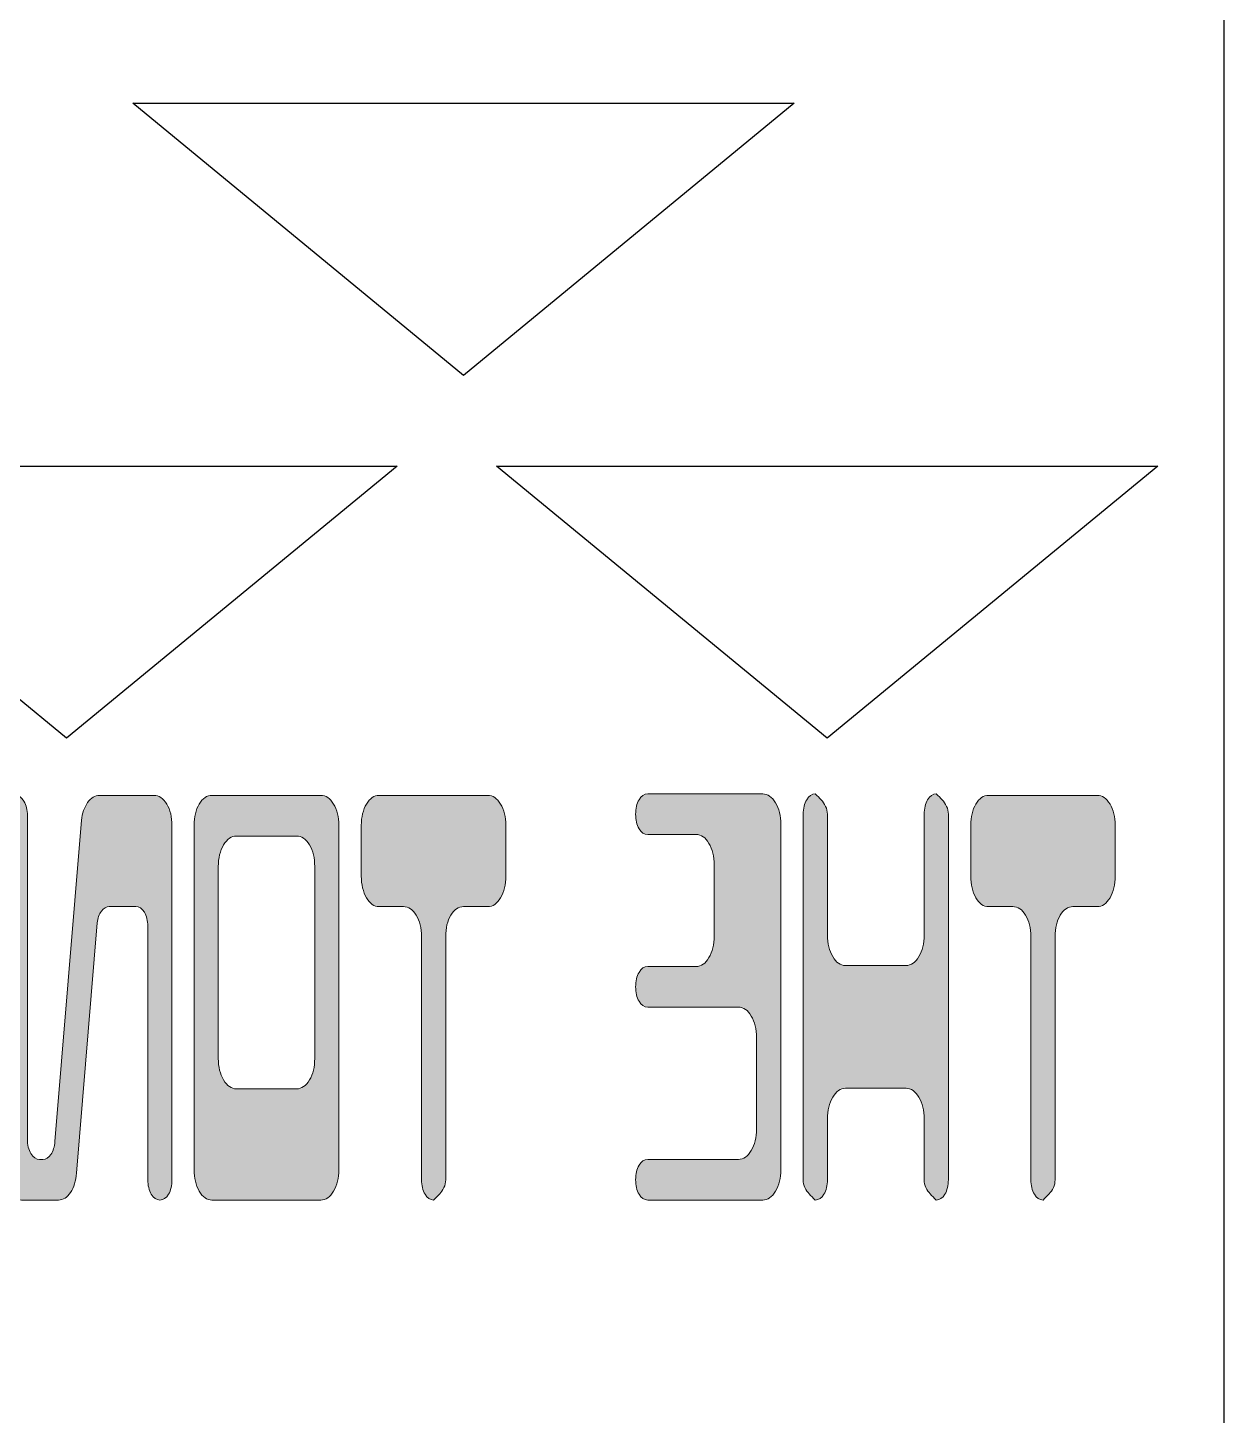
# Model space of a CAD drawing. Header units: millimetres. Extents: x 0 to 62, y -117 to 0.
# Drawn here: x 22.37 to 40.1, y -96.54 to -76.09 of the extents above; entities that cross this region are included whole.
import ezdxf

# ---------------------------------------------------------------- set-up
doc = ezdxf.new("R2010")
doc.units = ezdxf.units.MM
doc.header["$MEASUREMENT"] = 0
doc.layers.add('GLOSS-V', color=7, linetype='Continuous')

# ---------------------------------------------------------------- blocks, each defined once
blk = doc.blocks.new('block 3')
at = {"layer": 'GLOSS-V', "true_color": 0x010101}
h = blk.add_hatch(color=178, dxfattribs=at)
h.dxf.hatch_style = 2
edge = h.paths.add_edge_path()
edge.add_spline(control_points=[(22.013, -92.922), (22.013, -92.922), (22.013, -87.705), (22.013, -87.705), (22.013, -87.62), (22.031, -87.549), (22.065, -87.492), (22.099, -87.434), (22.142, -87.406), (22.192, -87.406), (22.243, -87.406), (22.285, -87.434), (22.319, -87.492), (22.354, -87.549), (22.37, -87.62), (22.37, -87.705), (22.37, -87.705), (22.37, -92.473), (22.37, -92.473), (22.37, -92.558), (22.388, -92.629), (22.422, -92.686), (22.456, -92.744), (22.499, -92.772), (22.549, -92.772), (22.549, -92.772), (22.598, -92.772), (22.598, -92.772), (22.643, -92.772), (22.682, -92.747), (22.716, -92.698), (22.75, -92.648), (22.771, -92.585), (22.777, -92.51), (22.777, -92.51), (23.169, -87.772), (23.169, -87.772), (23.178, -87.668), (23.208, -87.581), (23.259, -87.511), (23.309, -87.441), (23.367, -87.406), (23.433, -87.406), (23.433, -87.406), (24.236, -87.406), (24.236, -87.406), (24.31, -87.406), (24.373, -87.448), (24.425, -87.533), (24.477, -87.618), (24.503, -87.725), (24.503, -87.855), (24.503, -87.855), (24.503, -93.072), (24.503, -93.072), (24.503, -93.156), (24.486, -93.228), (24.452, -93.285), (24.418, -93.342), (24.375, -93.371), (24.325, -93.371), (24.274, -93.371), (24.232, -93.342), (24.198, -93.285), (24.164, -93.227), (24.146, -93.156), (24.146, -93.071), (24.146, -93.071), (24.146, -89.337), (24.146, -89.337), (24.146, -89.252), (24.129, -89.182), (24.095, -89.127), (24.061, -89.072), (24.019, -89.045), (23.968, -89.045), (23.968, -89.045), (23.575, -89.045), (23.575, -89.045), (23.533, -89.045), (23.496, -89.067), (23.461, -89.113), (23.427, -89.157), (23.407, -89.215), (23.401, -89.285), (23.401, -89.285), (23.093, -92.974), (23.093, -92.974), (23.085, -93.089), (23.055, -93.184), (23.006, -93.259), (22.957, -93.333), (22.899, -93.371), (22.83, -93.371), (22.83, -93.371), (22.281, -93.371), (22.281, -93.371), (22.207, -93.371), (22.144, -93.327), (22.092, -93.24), (22.04, -93.153), (22.013, -93.047), (22.013, -92.922)], knot_values=[0, 0, 0, 0, 1, 1, 1, 2, 2, 2, 3, 3, 3, 4, 4, 4, 5, 5, 5, 6, 6, 6, 7, 7, 7, 8, 8, 8, 9, 9, 9, 10, 10, 10, 11, 11, 11, 12, 12, 12, 13, 13, 13, 14, 14, 14, 15, 15, 15, 16, 16, 16, 17, 17, 17, 18, 18, 18, 19, 19, 19, 20, 20, 20, 21, 21, 21, 22, 22, 22, 23, 23, 23, 24, 24, 24, 25, 25, 25, 26, 26, 26, 27, 27, 27, 28, 28, 28, 29, 29, 29, 30, 30, 30, 31, 31, 31, 32, 32, 32, 33, 33, 33, 34, 34, 34, 34], degree=3, periodic=1)
h = blk.add_hatch(color=178, dxfattribs=at)
h.dxf.hatch_style = 2
edge = h.paths.add_edge_path()
edge.add_spline(control_points=[(24.829, -87.848), (24.829, -87.723), (24.854, -87.618), (24.905, -87.533), (24.956, -87.448), (25.018, -87.406), (25.093, -87.406), (25.093, -87.406), (26.698, -87.406), (26.698, -87.406), (26.773, -87.406), (26.836, -87.448), (26.888, -87.533), (26.94, -87.618), (26.966, -87.723), (26.966, -87.848), (26.966, -87.848), (26.966, -92.922), (26.966, -92.922), (26.966, -93.047), (26.94, -93.153), (26.888, -93.24), (26.836, -93.327), (26.773, -93.371), (26.698, -93.371), (26.698, -93.371), (25.093, -93.371), (25.093, -93.371), (25.018, -93.371), (24.956, -93.327), (24.905, -93.24), (24.854, -93.153), (24.829, -93.047), (24.829, -92.922), (24.829, -92.922), (24.829, -87.848), (24.829, -87.848)], knot_values=[0, 0, 0, 0, 1, 1, 1, 2, 2, 2, 3, 3, 3, 4, 4, 4, 5, 5, 5, 6, 6, 6, 7, 7, 7, 8, 8, 8, 9, 9, 9, 10, 10, 10, 11, 11, 11, 12, 12, 12, 12], degree=3, periodic=1)
edge = h.paths.add_edge_path()
edge.add_spline(control_points=[(25.186, -91.284), (25.186, -91.408), (25.212, -91.514), (25.264, -91.601), (25.316, -91.688), (25.379, -91.732), (25.454, -91.732), (25.454, -91.732), (26.342, -91.732), (26.342, -91.732), (26.416, -91.732), (26.479, -91.688), (26.531, -91.601), (26.583, -91.514), (26.609, -91.408), (26.609, -91.284), (26.609, -91.284), (26.609, -88.453), (26.609, -88.453), (26.609, -88.328), (26.583, -88.223), (26.531, -88.135), (26.479, -88.048), (26.416, -88.005), (26.342, -88.005), (26.342, -88.005), (25.454, -88.005), (25.454, -88.005), (25.379, -88.005), (25.316, -88.048), (25.264, -88.135), (25.212, -88.223), (25.186, -88.328), (25.186, -88.453), (25.186, -88.453), (25.186, -91.284), (25.186, -91.284)], knot_values=[0, 0, 0, 0, 1, 1, 1, 2, 2, 2, 3, 3, 3, 4, 4, 4, 5, 5, 5, 6, 6, 6, 7, 7, 7, 8, 8, 8, 9, 9, 9, 10, 10, 10, 11, 11, 11, 12, 12, 12, 12], degree=3, periodic=1)
h = blk.add_hatch(color=178, dxfattribs=at)
h.dxf.hatch_style = 2
edge = h.paths.add_edge_path()
edge.add_spline(control_points=[(27.296, -88.596), (27.296, -88.596), (27.296, -87.848), (27.296, -87.848), (27.296, -87.723), (27.322, -87.618), (27.372, -87.533), (27.423, -87.448), (27.485, -87.406), (27.559, -87.406), (27.559, -87.406), (29.161, -87.406), (29.161, -87.406), (29.236, -87.406), (29.299, -87.448), (29.351, -87.533), (29.403, -87.618), (29.429, -87.723), (29.429, -87.848), (29.429, -87.848), (29.429, -88.596), (29.429, -88.596), (29.429, -88.721), (29.403, -88.827), (29.351, -88.914), (29.299, -89.001), (29.236, -89.045), (29.161, -89.045), (29.161, -89.045), (28.804, -89.045), (28.804, -89.045), (28.73, -89.045), (28.668, -89.087), (28.617, -89.172), (28.566, -89.257), (28.541, -89.362), (28.541, -89.487), (28.541, -89.487), (28.541, -93.072), (28.541, -93.072), (28.541, -93.112), (28.532, -93.15), (28.514, -93.188), (28.496, -93.225), (28.476, -93.256), (28.452, -93.281), (28.425, -93.311), (28.396, -93.341), (28.363, -93.371), (28.312, -93.371), (28.27, -93.342), (28.236, -93.285), (28.201, -93.228), (28.184, -93.156), (28.184, -93.072), (28.184, -93.072), (28.184, -89.487), (28.184, -89.487), (28.184, -89.362), (28.158, -89.257), (28.106, -89.172), (28.054, -89.087), (27.991, -89.045), (27.917, -89.045), (27.917, -89.045), (27.559, -89.045), (27.559, -89.045), (27.485, -89.045), (27.423, -89.001), (27.372, -88.914), (27.322, -88.827), (27.296, -88.721), (27.296, -88.596)], knot_values=[0, 0, 0, 0, 1, 1, 1, 2, 2, 2, 3, 3, 3, 4, 4, 4, 5, 5, 5, 6, 6, 6, 7, 7, 7, 8, 8, 8, 9, 9, 9, 10, 10, 10, 11, 11, 11, 12, 12, 12, 13, 13, 13, 14, 14, 14, 15, 15, 15, 16, 16, 16, 17, 17, 17, 18, 18, 18, 19, 19, 19, 20, 20, 20, 21, 21, 21, 22, 22, 22, 23, 23, 23, 24, 24, 24, 24], degree=3, periodic=1)
h = blk.add_hatch(color=178, dxfattribs=at)
h.dxf.hatch_style = 2
edge = h.paths.add_edge_path()
edge.add_spline(control_points=[(31.394, -92.858), (31.428, -92.801), (31.471, -92.772), (31.521, -92.772), (31.521, -92.772), (32.86, -92.772), (32.86, -92.772), (32.934, -92.772), (32.998, -92.729), (33.049, -92.641), (33.102, -92.554), (33.128, -92.448), (33.128, -92.323), (33.128, -92.323), (33.128, -90.976), (33.128, -90.976), (33.128, -90.851), (33.102, -90.745), (33.049, -90.658), (32.998, -90.571), (32.934, -90.527), (32.86, -90.527), (32.86, -90.527), (31.521, -90.527), (31.521, -90.527), (31.471, -90.527), (31.428, -90.498), (31.394, -90.441), (31.36, -90.383), (31.343, -90.312), (31.343, -90.227), (31.343, -90.143), (31.36, -90.072), (31.394, -90.014), (31.428, -89.957), (31.471, -89.928), (31.521, -89.928), (31.521, -89.928), (32.235, -89.928), (32.235, -89.928), (32.309, -89.928), (32.373, -89.885), (32.425, -89.797), (32.477, -89.71), (32.503, -89.604), (32.503, -89.479), (32.503, -89.479), (32.503, -88.431), (32.503, -88.431), (32.503, -88.306), (32.477, -88.2), (32.425, -88.113), (32.373, -88.026), (32.309, -87.982), (32.235, -87.982), (32.235, -87.982), (31.521, -87.982), (31.521, -87.982), (31.471, -87.982), (31.428, -87.954), (31.394, -87.896), (31.36, -87.839), (31.343, -87.768), (31.343, -87.683), (31.343, -87.598), (31.36, -87.527), (31.394, -87.47), (31.428, -87.412), (31.471, -87.383), (31.521, -87.383), (31.521, -87.383), (33.217, -87.383), (33.217, -87.383), (33.291, -87.383), (33.355, -87.427), (33.406, -87.514), (33.459, -87.602), (33.485, -87.708), (33.485, -87.832), (33.485, -87.832), (33.485, -92.922), (33.485, -92.922), (33.485, -93.047), (33.459, -93.153), (33.406, -93.24), (33.355, -93.327), (33.291, -93.371), (33.217, -93.371), (33.217, -93.371), (31.521, -93.371), (31.521, -93.371), (31.471, -93.371), (31.428, -93.342), (31.394, -93.285), (31.36, -93.228), (31.343, -93.156), (31.343, -93.072), (31.343, -92.987), (31.36, -92.916), (31.394, -92.858)], knot_values=[0, 0, 0, 0, 1, 1, 1, 2, 2, 2, 3, 3, 3, 4, 4, 4, 5, 5, 5, 6, 6, 6, 7, 7, 7, 8, 8, 8, 9, 9, 9, 10, 10, 10, 11, 11, 11, 12, 12, 12, 13, 13, 13, 14, 14, 14, 15, 15, 15, 16, 16, 16, 17, 17, 17, 18, 18, 18, 19, 19, 19, 20, 20, 20, 21, 21, 21, 22, 22, 22, 23, 23, 23, 24, 24, 24, 25, 25, 25, 26, 26, 26, 27, 27, 27, 28, 28, 28, 29, 29, 29, 30, 30, 30, 31, 31, 31, 32, 32, 32, 33, 33, 33, 33], degree=3, periodic=1)
h = blk.add_hatch(color=178, dxfattribs=at)
h.dxf.hatch_style = 2
edge = h.paths.add_edge_path()
edge.add_spline(control_points=[(33.815, -93.072), (33.815, -93.072), (33.815, -87.683), (33.815, -87.683), (33.815, -87.598), (33.832, -87.527), (33.866, -87.47), (33.9, -87.412), (33.942, -87.383), (33.993, -87.383), (34.026, -87.413), (34.055, -87.443), (34.082, -87.473), (34.106, -87.498), (34.127, -87.529), (34.145, -87.567), (34.163, -87.604), (34.172, -87.643), (34.172, -87.683), (34.172, -87.683), (34.172, -89.464), (34.172, -89.464), (34.172, -89.589), (34.197, -89.695), (34.25, -89.782), (34.302, -89.869), (34.365, -89.913), (34.439, -89.913), (34.439, -89.913), (35.332, -89.913), (35.332, -89.913), (35.406, -89.913), (35.469, -89.869), (35.521, -89.782), (35.573, -89.695), (35.6, -89.589), (35.6, -89.464), (35.6, -89.464), (35.6, -87.683), (35.6, -87.683), (35.6, -87.598), (35.616, -87.527), (35.651, -87.47), (35.685, -87.412), (35.727, -87.383), (35.778, -87.383), (35.81, -87.413), (35.84, -87.443), (35.867, -87.473), (35.891, -87.498), (35.912, -87.529), (35.93, -87.567), (35.948, -87.604), (35.956, -87.643), (35.956, -87.683), (35.956, -87.683), (35.956, -93.072), (35.956, -93.072), (35.956, -93.156), (35.939, -93.228), (35.905, -93.285), (35.871, -93.342), (35.828, -93.371), (35.778, -93.371), (35.745, -93.341), (35.715, -93.311), (35.688, -93.281), (35.665, -93.256), (35.644, -93.225), (35.626, -93.188), (35.609, -93.15), (35.6, -93.112), (35.6, -93.072), (35.6, -93.072), (35.6, -92.174), (35.6, -92.174), (35.6, -92.049), (35.573, -91.943), (35.521, -91.856), (35.469, -91.768), (35.406, -91.724), (35.332, -91.724), (35.332, -91.724), (34.439, -91.724), (34.439, -91.724), (34.365, -91.724), (34.302, -91.768), (34.25, -91.856), (34.197, -91.943), (34.172, -92.049), (34.172, -92.174), (34.172, -92.174), (34.172, -93.072), (34.172, -93.072), (34.172, -93.156), (34.155, -93.228), (34.12, -93.285), (34.086, -93.342), (34.044, -93.371), (33.993, -93.371), (33.96, -93.341), (33.931, -93.311), (33.904, -93.281), (33.88, -93.256), (33.859, -93.225), (33.841, -93.188), (33.824, -93.15), (33.815, -93.112), (33.815, -93.072)], knot_values=[0, 0, 0, 0, 1, 1, 1, 2, 2, 2, 3, 3, 3, 4, 4, 4, 5, 5, 5, 6, 6, 6, 7, 7, 7, 8, 8, 8, 9, 9, 9, 10, 10, 10, 11, 11, 11, 12, 12, 12, 13, 13, 13, 14, 14, 14, 15, 15, 15, 16, 16, 16, 17, 17, 17, 18, 18, 18, 19, 19, 19, 20, 20, 20, 21, 21, 21, 22, 22, 22, 23, 23, 23, 24, 24, 24, 25, 25, 25, 26, 26, 26, 27, 27, 27, 28, 28, 28, 29, 29, 29, 30, 30, 30, 31, 31, 31, 32, 32, 32, 33, 33, 33, 34, 34, 34, 35, 35, 35, 36, 36, 36, 36], degree=3, periodic=1)
h = blk.add_hatch(color=178, dxfattribs=at)
h.dxf.hatch_style = 2
edge = h.paths.add_edge_path()
edge.add_spline(control_points=[(36.287, -88.596), (36.287, -88.596), (36.287, -87.848), (36.287, -87.848), (36.287, -87.723), (36.312, -87.618), (36.362, -87.533), (36.413, -87.448), (36.475, -87.406), (36.55, -87.406), (36.55, -87.406), (38.152, -87.406), (38.152, -87.406), (38.226, -87.406), (38.289, -87.448), (38.341, -87.533), (38.393, -87.618), (38.419, -87.723), (38.419, -87.848), (38.419, -87.848), (38.419, -88.596), (38.419, -88.596), (38.419, -88.721), (38.393, -88.827), (38.341, -88.914), (38.289, -89.001), (38.226, -89.045), (38.152, -89.045), (38.152, -89.045), (37.795, -89.045), (37.795, -89.045), (37.72, -89.045), (37.658, -89.087), (37.607, -89.172), (37.556, -89.257), (37.531, -89.362), (37.531, -89.487), (37.531, -89.487), (37.531, -93.072), (37.531, -93.072), (37.531, -93.112), (37.523, -93.15), (37.505, -93.188), (37.487, -93.225), (37.466, -93.256), (37.442, -93.281), (37.415, -93.311), (37.385, -93.341), (37.353, -93.371), (37.302, -93.371), (37.26, -93.342), (37.226, -93.285), (37.192, -93.228), (37.174, -93.156), (37.174, -93.072), (37.174, -93.072), (37.174, -89.487), (37.174, -89.487), (37.174, -89.362), (37.148, -89.257), (37.096, -89.172), (37.044, -89.087), (36.981, -89.045), (36.907, -89.045), (36.907, -89.045), (36.55, -89.045), (36.55, -89.045), (36.475, -89.045), (36.413, -89.001), (36.362, -88.914), (36.312, -88.827), (36.287, -88.721), (36.287, -88.596)], knot_values=[0, 0, 0, 0, 1, 1, 1, 2, 2, 2, 3, 3, 3, 4, 4, 4, 5, 5, 5, 6, 6, 6, 7, 7, 7, 8, 8, 8, 9, 9, 9, 10, 10, 10, 11, 11, 11, 12, 12, 12, 13, 13, 13, 14, 14, 14, 15, 15, 15, 16, 16, 16, 17, 17, 17, 18, 18, 18, 19, 19, 19, 20, 20, 20, 21, 21, 21, 22, 22, 22, 23, 23, 23, 24, 24, 24, 24], degree=3, periodic=1)
at = {"layer": 'GLOSS-V', "lineweight": 0}
for points, knots in [([(22.013, -92.922), (22.013, -92.922), (22.013, -87.705), (22.013, -87.705), (22.013, -87.62), (22.031, -87.549), (22.065, -87.492), (22.099, -87.434), (22.142, -87.406), (22.192, -87.406), (22.243, -87.406), (22.285, -87.434), (22.319, -87.492), (22.354, -87.549), (22.37, -87.62), (22.37, -87.705), (22.37, -87.705), (22.37, -92.473), (22.37, -92.473), (22.37, -92.558), (22.388, -92.629), (22.422, -92.686), (22.456, -92.744), (22.499, -92.772), (22.549, -92.772), (22.549, -92.772), (22.598, -92.772), (22.598, -92.772), (22.643, -92.772), (22.682, -92.747), (22.716, -92.698), (22.75, -92.648), (22.771, -92.585), (22.777, -92.51), (22.777, -92.51), (23.169, -87.772), (23.169, -87.772), (23.178, -87.668), (23.208, -87.581), (23.259, -87.511), (23.309, -87.441), (23.367, -87.406), (23.433, -87.406), (23.433, -87.406), (24.236, -87.406), (24.236, -87.406), (24.31, -87.406), (24.373, -87.448), (24.425, -87.533), (24.477, -87.618), (24.503, -87.725), (24.503, -87.855), (24.503, -87.855), (24.503, -93.072), (24.503, -93.072), (24.503, -93.156), (24.486, -93.228), (24.452, -93.285), (24.418, -93.342), (24.375, -93.371), (24.325, -93.371), (24.274, -93.371), (24.232, -93.342), (24.198, -93.285), (24.164, -93.227), (24.146, -93.156), (24.146, -93.071), (24.146, -93.071), (24.146, -89.337), (24.146, -89.337), (24.146, -89.252), (24.129, -89.182), (24.095, -89.127), (24.061, -89.072), (24.019, -89.045), (23.968, -89.045), (23.968, -89.045), (23.575, -89.045), (23.575, -89.045), (23.533, -89.045), (23.496, -89.067), (23.461, -89.113), (23.427, -89.157), (23.407, -89.215), (23.401, -89.285), (23.401, -89.285), (23.093, -92.974), (23.093, -92.974), (23.085, -93.089), (23.055, -93.184), (23.006, -93.259), (22.957, -93.333), (22.899, -93.371), (22.83, -93.371), (22.83, -93.371), (22.281, -93.371), (22.281, -93.371), (22.207, -93.371), (22.144, -93.327), (22.092, -93.24), (22.04, -93.153), (22.013, -93.047), (22.013, -92.922)], [0, 0, 0, 0, 1, 1, 1, 2, 2, 2, 3, 3, 3, 4, 4, 4, 5, 5, 5, 6, 6, 6, 7, 7, 7, 8, 8, 8, 9, 9, 9, 10, 10, 10, 11, 11, 11, 12, 12, 12, 13, 13, 13, 14, 14, 14, 15, 15, 15, 16, 16, 16, 17, 17, 17, 18, 18, 18, 19, 19, 19, 20, 20, 20, 21, 21, 21, 22, 22, 22, 23, 23, 23, 24, 24, 24, 25, 25, 25, 26, 26, 26, 27, 27, 27, 28, 28, 28, 29, 29, 29, 30, 30, 30, 31, 31, 31, 32, 32, 32, 33, 33, 33, 34, 34, 34, 34]), ([(24.829, -87.848), (24.829, -87.723), (24.854, -87.618), (24.905, -87.533), (24.956, -87.448), (25.018, -87.406), (25.093, -87.406), (25.093, -87.406), (26.698, -87.406), (26.698, -87.406), (26.773, -87.406), (26.836, -87.448), (26.888, -87.533), (26.94, -87.618), (26.966, -87.723), (26.966, -87.848), (26.966, -87.848), (26.966, -92.922), (26.966, -92.922), (26.966, -93.047), (26.94, -93.153), (26.888, -93.24), (26.836, -93.327), (26.773, -93.371), (26.698, -93.371), (26.698, -93.371), (25.093, -93.371), (25.093, -93.371), (25.018, -93.371), (24.956, -93.327), (24.905, -93.24), (24.854, -93.153), (24.829, -93.047), (24.829, -92.922), (24.829, -92.922), (24.829, -87.848), (24.829, -87.848)], [0, 0, 0, 0, 1, 1, 1, 2, 2, 2, 3, 3, 3, 4, 4, 4, 5, 5, 5, 6, 6, 6, 7, 7, 7, 8, 8, 8, 9, 9, 9, 10, 10, 10, 11, 11, 11, 12, 12, 12, 12]), ([(27.296, -88.596), (27.296, -88.596), (27.296, -87.848), (27.296, -87.848), (27.296, -87.723), (27.322, -87.618), (27.372, -87.533), (27.423, -87.448), (27.485, -87.406), (27.559, -87.406), (27.559, -87.406), (29.161, -87.406), (29.161, -87.406), (29.236, -87.406), (29.299, -87.448), (29.351, -87.533), (29.403, -87.618), (29.429, -87.723), (29.429, -87.848), (29.429, -87.848), (29.429, -88.596), (29.429, -88.596), (29.429, -88.721), (29.403, -88.827), (29.351, -88.914), (29.299, -89.001), (29.236, -89.045), (29.161, -89.045), (29.161, -89.045), (28.804, -89.045), (28.804, -89.045), (28.73, -89.045), (28.668, -89.087), (28.617, -89.172), (28.566, -89.257), (28.541, -89.362), (28.541, -89.487), (28.541, -89.487), (28.541, -93.072), (28.541, -93.072), (28.541, -93.112), (28.532, -93.15), (28.514, -93.188), (28.496, -93.225), (28.476, -93.256), (28.452, -93.281), (28.425, -93.311), (28.396, -93.341), (28.363, -93.371), (28.312, -93.371), (28.27, -93.342), (28.236, -93.285), (28.201, -93.228), (28.184, -93.156), (28.184, -93.072), (28.184, -93.072), (28.184, -89.487), (28.184, -89.487), (28.184, -89.362), (28.158, -89.257), (28.106, -89.172), (28.054, -89.087), (27.991, -89.045), (27.917, -89.045), (27.917, -89.045), (27.559, -89.045), (27.559, -89.045), (27.485, -89.045), (27.423, -89.001), (27.372, -88.914), (27.322, -88.827), (27.296, -88.721), (27.296, -88.596)], [0, 0, 0, 0, 1, 1, 1, 2, 2, 2, 3, 3, 3, 4, 4, 4, 5, 5, 5, 6, 6, 6, 7, 7, 7, 8, 8, 8, 9, 9, 9, 10, 10, 10, 11, 11, 11, 12, 12, 12, 13, 13, 13, 14, 14, 14, 15, 15, 15, 16, 16, 16, 17, 17, 17, 18, 18, 18, 19, 19, 19, 20, 20, 20, 21, 21, 21, 22, 22, 22, 23, 23, 23, 24, 24, 24, 24]), ([(31.394, -92.858), (31.428, -92.801), (31.471, -92.772), (31.521, -92.772), (31.521, -92.772), (32.86, -92.772), (32.86, -92.772), (32.934, -92.772), (32.998, -92.729), (33.049, -92.641), (33.102, -92.554), (33.128, -92.448), (33.128, -92.323), (33.128, -92.323), (33.128, -90.976), (33.128, -90.976), (33.128, -90.851), (33.102, -90.745), (33.049, -90.658), (32.998, -90.571), (32.934, -90.527), (32.86, -90.527), (32.86, -90.527), (31.521, -90.527), (31.521, -90.527), (31.471, -90.527), (31.428, -90.498), (31.394, -90.441), (31.36, -90.383), (31.343, -90.312), (31.343, -90.227), (31.343, -90.143), (31.36, -90.072), (31.394, -90.014), (31.428, -89.957), (31.471, -89.928), (31.521, -89.928), (31.521, -89.928), (32.235, -89.928), (32.235, -89.928), (32.309, -89.928), (32.373, -89.885), (32.425, -89.797), (32.477, -89.71), (32.503, -89.604), (32.503, -89.479), (32.503, -89.479), (32.503, -88.431), (32.503, -88.431), (32.503, -88.306), (32.477, -88.2), (32.425, -88.113), (32.373, -88.026), (32.309, -87.982), (32.235, -87.982), (32.235, -87.982), (31.521, -87.982), (31.521, -87.982), (31.471, -87.982), (31.428, -87.954), (31.394, -87.896), (31.36, -87.839), (31.343, -87.768), (31.343, -87.683), (31.343, -87.598), (31.36, -87.527), (31.394, -87.47), (31.428, -87.412), (31.471, -87.383), (31.521, -87.383), (31.521, -87.383), (33.217, -87.383), (33.217, -87.383), (33.291, -87.383), (33.355, -87.427), (33.406, -87.514), (33.459, -87.602), (33.485, -87.708), (33.485, -87.832), (33.485, -87.832), (33.485, -92.922), (33.485, -92.922), (33.485, -93.047), (33.459, -93.153), (33.406, -93.24), (33.355, -93.327), (33.291, -93.371), (33.217, -93.371), (33.217, -93.371), (31.521, -93.371), (31.521, -93.371), (31.471, -93.371), (31.428, -93.342), (31.394, -93.285), (31.36, -93.228), (31.343, -93.156), (31.343, -93.072), (31.343, -92.987), (31.36, -92.916), (31.394, -92.858)], [0, 0, 0, 0, 1, 1, 1, 2, 2, 2, 3, 3, 3, 4, 4, 4, 5, 5, 5, 6, 6, 6, 7, 7, 7, 8, 8, 8, 9, 9, 9, 10, 10, 10, 11, 11, 11, 12, 12, 12, 13, 13, 13, 14, 14, 14, 15, 15, 15, 16, 16, 16, 17, 17, 17, 18, 18, 18, 19, 19, 19, 20, 20, 20, 21, 21, 21, 22, 22, 22, 23, 23, 23, 24, 24, 24, 25, 25, 25, 26, 26, 26, 27, 27, 27, 28, 28, 28, 29, 29, 29, 30, 30, 30, 31, 31, 31, 32, 32, 32, 33, 33, 33, 33]), ([(33.815, -93.072), (33.815, -93.072), (33.815, -87.683), (33.815, -87.683), (33.815, -87.598), (33.832, -87.527), (33.866, -87.47), (33.9, -87.412), (33.942, -87.383), (33.993, -87.383), (34.026, -87.413), (34.055, -87.443), (34.082, -87.473), (34.106, -87.498), (34.127, -87.529), (34.145, -87.567), (34.163, -87.604), (34.172, -87.643), (34.172, -87.683), (34.172, -87.683), (34.172, -89.464), (34.172, -89.464), (34.172, -89.589), (34.197, -89.695), (34.25, -89.782), (34.302, -89.869), (34.365, -89.913), (34.439, -89.913), (34.439, -89.913), (35.332, -89.913), (35.332, -89.913), (35.406, -89.913), (35.469, -89.869), (35.521, -89.782), (35.573, -89.695), (35.6, -89.589), (35.6, -89.464), (35.6, -89.464), (35.6, -87.683), (35.6, -87.683), (35.6, -87.598), (35.616, -87.527), (35.651, -87.47), (35.685, -87.412), (35.727, -87.383), (35.778, -87.383), (35.81, -87.413), (35.84, -87.443), (35.867, -87.473), (35.891, -87.498), (35.912, -87.529), (35.93, -87.567), (35.948, -87.604), (35.956, -87.643), (35.956, -87.683), (35.956, -87.683), (35.956, -93.072), (35.956, -93.072), (35.956, -93.156), (35.939, -93.228), (35.905, -93.285), (35.871, -93.342), (35.828, -93.371), (35.778, -93.371), (35.745, -93.341), (35.715, -93.311), (35.688, -93.281), (35.665, -93.256), (35.644, -93.225), (35.626, -93.188), (35.609, -93.15), (35.6, -93.112), (35.6, -93.072), (35.6, -93.072), (35.6, -92.174), (35.6, -92.174), (35.6, -92.049), (35.573, -91.943), (35.521, -91.856), (35.469, -91.768), (35.406, -91.724), (35.332, -91.724), (35.332, -91.724), (34.439, -91.724), (34.439, -91.724), (34.365, -91.724), (34.302, -91.768), (34.25, -91.856), (34.197, -91.943), (34.172, -92.049), (34.172, -92.174), (34.172, -92.174), (34.172, -93.072), (34.172, -93.072), (34.172, -93.156), (34.155, -93.228), (34.12, -93.285), (34.086, -93.342), (34.044, -93.371), (33.993, -93.371), (33.96, -93.341), (33.931, -93.311), (33.904, -93.281), (33.88, -93.256), (33.859, -93.225), (33.841, -93.188), (33.824, -93.15), (33.815, -93.112), (33.815, -93.072)], [0, 0, 0, 0, 1, 1, 1, 2, 2, 2, 3, 3, 3, 4, 4, 4, 5, 5, 5, 6, 6, 6, 7, 7, 7, 8, 8, 8, 9, 9, 9, 10, 10, 10, 11, 11, 11, 12, 12, 12, 13, 13, 13, 14, 14, 14, 15, 15, 15, 16, 16, 16, 17, 17, 17, 18, 18, 18, 19, 19, 19, 20, 20, 20, 21, 21, 21, 22, 22, 22, 23, 23, 23, 24, 24, 24, 25, 25, 25, 26, 26, 26, 27, 27, 27, 28, 28, 28, 29, 29, 29, 30, 30, 30, 31, 31, 31, 32, 32, 32, 33, 33, 33, 34, 34, 34, 35, 35, 35, 36, 36, 36, 36]), ([(36.287, -88.596), (36.287, -88.596), (36.287, -87.848), (36.287, -87.848), (36.287, -87.723), (36.312, -87.618), (36.362, -87.533), (36.413, -87.448), (36.475, -87.406), (36.55, -87.406), (36.55, -87.406), (38.152, -87.406), (38.152, -87.406), (38.226, -87.406), (38.289, -87.448), (38.341, -87.533), (38.393, -87.618), (38.419, -87.723), (38.419, -87.848), (38.419, -87.848), (38.419, -88.596), (38.419, -88.596), (38.419, -88.721), (38.393, -88.827), (38.341, -88.914), (38.289, -89.001), (38.226, -89.045), (38.152, -89.045), (38.152, -89.045), (37.795, -89.045), (37.795, -89.045), (37.72, -89.045), (37.658, -89.087), (37.607, -89.172), (37.556, -89.257), (37.531, -89.362), (37.531, -89.487), (37.531, -89.487), (37.531, -93.072), (37.531, -93.072), (37.531, -93.112), (37.523, -93.15), (37.505, -93.188), (37.487, -93.225), (37.466, -93.256), (37.442, -93.281), (37.415, -93.311), (37.385, -93.341), (37.353, -93.371), (37.302, -93.371), (37.26, -93.342), (37.226, -93.285), (37.192, -93.228), (37.174, -93.156), (37.174, -93.072), (37.174, -93.072), (37.174, -89.487), (37.174, -89.487), (37.174, -89.362), (37.148, -89.257), (37.096, -89.172), (37.044, -89.087), (36.981, -89.045), (36.907, -89.045), (36.907, -89.045), (36.55, -89.045), (36.55, -89.045), (36.475, -89.045), (36.413, -89.001), (36.362, -88.914), (36.312, -88.827), (36.287, -88.721), (36.287, -88.596)], [0, 0, 0, 0, 1, 1, 1, 2, 2, 2, 3, 3, 3, 4, 4, 4, 5, 5, 5, 6, 6, 6, 7, 7, 7, 8, 8, 8, 9, 9, 9, 10, 10, 10, 11, 11, 11, 12, 12, 12, 13, 13, 13, 14, 14, 14, 15, 15, 15, 16, 16, 16, 17, 17, 17, 18, 18, 18, 19, 19, 19, 20, 20, 20, 21, 21, 21, 22, 22, 22, 23, 23, 23, 24, 24, 24, 24]), ([(25.186, -91.284), (25.186, -91.408), (25.212, -91.514), (25.264, -91.601), (25.316, -91.688), (25.379, -91.732), (25.454, -91.732), (25.454, -91.732), (26.342, -91.732), (26.342, -91.732), (26.416, -91.732), (26.479, -91.688), (26.531, -91.601), (26.583, -91.514), (26.609, -91.408), (26.609, -91.284), (26.609, -91.284), (26.609, -88.453), (26.609, -88.453), (26.609, -88.328), (26.583, -88.223), (26.531, -88.135), (26.479, -88.048), (26.416, -88.005), (26.342, -88.005), (26.342, -88.005), (25.454, -88.005), (25.454, -88.005), (25.379, -88.005), (25.316, -88.048), (25.264, -88.135), (25.212, -88.223), (25.186, -88.328), (25.186, -88.453), (25.186, -88.453), (25.186, -91.284), (25.186, -91.284)], [0, 0, 0, 0, 1, 1, 1, 2, 2, 2, 3, 3, 3, 4, 4, 4, 5, 5, 5, 6, 6, 6, 7, 7, 7, 8, 8, 8, 9, 9, 9, 10, 10, 10, 11, 11, 11, 12, 12, 12, 12])]:
    blk.add_open_spline(points, degree=3, knots=knots, dxfattribs=at)
blk = doc.blocks.new('block 4')
at = {"layer": 'GLOSS-V', "color": 7, "lineweight": 5, "true_color": 0xfffeff}
for points, knots in [([(22.013, -92.922), (22.013, -92.922), (22.013, -87.705), (22.013, -87.705), (22.013, -87.62), (22.031, -87.549), (22.065, -87.492), (22.099, -87.434), (22.142, -87.406), (22.192, -87.406), (22.243, -87.406), (22.285, -87.434), (22.319, -87.492), (22.354, -87.549), (22.37, -87.62), (22.37, -87.705), (22.37, -87.705), (22.37, -92.473), (22.37, -92.473), (22.37, -92.558), (22.388, -92.629), (22.422, -92.686), (22.456, -92.744), (22.499, -92.772), (22.549, -92.772), (22.549, -92.772), (22.598, -92.772), (22.598, -92.772), (22.643, -92.772), (22.682, -92.747), (22.716, -92.698), (22.75, -92.648), (22.771, -92.585), (22.777, -92.51), (22.777, -92.51), (23.169, -87.772), (23.169, -87.772), (23.178, -87.668), (23.208, -87.581), (23.259, -87.511), (23.309, -87.441), (23.367, -87.406), (23.433, -87.406), (23.433, -87.406), (24.236, -87.406), (24.236, -87.406), (24.31, -87.406), (24.373, -87.448), (24.425, -87.533), (24.477, -87.618), (24.503, -87.725), (24.503, -87.855), (24.503, -87.855), (24.503, -93.072), (24.503, -93.072), (24.503, -93.156), (24.486, -93.228), (24.452, -93.285), (24.418, -93.342), (24.375, -93.371), (24.325, -93.371), (24.274, -93.371), (24.232, -93.342), (24.198, -93.285), (24.164, -93.227), (24.146, -93.156), (24.146, -93.071), (24.146, -93.071), (24.146, -89.337), (24.146, -89.337), (24.146, -89.252), (24.129, -89.182), (24.095, -89.127), (24.061, -89.072), (24.019, -89.045), (23.968, -89.045), (23.968, -89.045), (23.575, -89.045), (23.575, -89.045), (23.533, -89.045), (23.496, -89.067), (23.461, -89.113), (23.427, -89.157), (23.407, -89.215), (23.401, -89.285), (23.401, -89.285), (23.093, -92.974), (23.093, -92.974), (23.085, -93.089), (23.055, -93.184), (23.006, -93.259), (22.957, -93.333), (22.899, -93.371), (22.83, -93.371), (22.83, -93.371), (22.281, -93.371), (22.281, -93.371), (22.207, -93.371), (22.144, -93.327), (22.092, -93.24), (22.04, -93.153), (22.013, -93.047), (22.013, -92.922)], [0, 0, 0, 0, 1, 1, 1, 2, 2, 2, 3, 3, 3, 4, 4, 4, 5, 5, 5, 6, 6, 6, 7, 7, 7, 8, 8, 8, 9, 9, 9, 10, 10, 10, 11, 11, 11, 12, 12, 12, 13, 13, 13, 14, 14, 14, 15, 15, 15, 16, 16, 16, 17, 17, 17, 18, 18, 18, 19, 19, 19, 20, 20, 20, 21, 21, 21, 22, 22, 22, 23, 23, 23, 24, 24, 24, 25, 25, 25, 26, 26, 26, 27, 27, 27, 28, 28, 28, 29, 29, 29, 30, 30, 30, 31, 31, 31, 32, 32, 32, 33, 33, 33, 34, 34, 34, 34]), ([(24.829, -87.848), (24.829, -87.723), (24.854, -87.618), (24.905, -87.533), (24.956, -87.448), (25.018, -87.406), (25.093, -87.406), (25.093, -87.406), (26.698, -87.406), (26.698, -87.406), (26.773, -87.406), (26.836, -87.448), (26.888, -87.533), (26.94, -87.618), (26.966, -87.723), (26.966, -87.848), (26.966, -87.848), (26.966, -92.922), (26.966, -92.922), (26.966, -93.047), (26.94, -93.153), (26.888, -93.24), (26.836, -93.327), (26.773, -93.371), (26.698, -93.371), (26.698, -93.371), (25.093, -93.371), (25.093, -93.371), (25.018, -93.371), (24.956, -93.327), (24.905, -93.24), (24.854, -93.153), (24.829, -93.047), (24.829, -92.922), (24.829, -92.922), (24.829, -87.848), (24.829, -87.848)], [0, 0, 0, 0, 1, 1, 1, 2, 2, 2, 3, 3, 3, 4, 4, 4, 5, 5, 5, 6, 6, 6, 7, 7, 7, 8, 8, 8, 9, 9, 9, 10, 10, 10, 11, 11, 11, 12, 12, 12, 12]), ([(27.296, -88.596), (27.296, -88.596), (27.296, -87.848), (27.296, -87.848), (27.296, -87.723), (27.322, -87.618), (27.372, -87.533), (27.423, -87.448), (27.485, -87.406), (27.559, -87.406), (27.559, -87.406), (29.161, -87.406), (29.161, -87.406), (29.236, -87.406), (29.299, -87.448), (29.351, -87.533), (29.403, -87.618), (29.429, -87.723), (29.429, -87.848), (29.429, -87.848), (29.429, -88.596), (29.429, -88.596), (29.429, -88.721), (29.403, -88.827), (29.351, -88.914), (29.299, -89.001), (29.236, -89.045), (29.161, -89.045), (29.161, -89.045), (28.804, -89.045), (28.804, -89.045), (28.73, -89.045), (28.668, -89.087), (28.617, -89.172), (28.566, -89.257), (28.541, -89.362), (28.541, -89.487), (28.541, -89.487), (28.541, -93.072), (28.541, -93.072), (28.541, -93.112), (28.532, -93.15), (28.514, -93.188), (28.496, -93.225), (28.476, -93.256), (28.452, -93.281), (28.425, -93.311), (28.396, -93.341), (28.363, -93.371), (28.312, -93.371), (28.27, -93.342), (28.236, -93.285), (28.201, -93.228), (28.184, -93.156), (28.184, -93.072), (28.184, -93.072), (28.184, -89.487), (28.184, -89.487), (28.184, -89.362), (28.158, -89.257), (28.106, -89.172), (28.054, -89.087), (27.991, -89.045), (27.917, -89.045), (27.917, -89.045), (27.559, -89.045), (27.559, -89.045), (27.485, -89.045), (27.423, -89.001), (27.372, -88.914), (27.322, -88.827), (27.296, -88.721), (27.296, -88.596)], [0, 0, 0, 0, 1, 1, 1, 2, 2, 2, 3, 3, 3, 4, 4, 4, 5, 5, 5, 6, 6, 6, 7, 7, 7, 8, 8, 8, 9, 9, 9, 10, 10, 10, 11, 11, 11, 12, 12, 12, 13, 13, 13, 14, 14, 14, 15, 15, 15, 16, 16, 16, 17, 17, 17, 18, 18, 18, 19, 19, 19, 20, 20, 20, 21, 21, 21, 22, 22, 22, 23, 23, 23, 24, 24, 24, 24]), ([(31.394, -92.858), (31.428, -92.801), (31.471, -92.772), (31.521, -92.772), (31.521, -92.772), (32.86, -92.772), (32.86, -92.772), (32.934, -92.772), (32.998, -92.729), (33.049, -92.641), (33.102, -92.554), (33.128, -92.448), (33.128, -92.323), (33.128, -92.323), (33.128, -90.976), (33.128, -90.976), (33.128, -90.851), (33.102, -90.745), (33.049, -90.658), (32.998, -90.571), (32.934, -90.527), (32.86, -90.527), (32.86, -90.527), (31.521, -90.527), (31.521, -90.527), (31.471, -90.527), (31.428, -90.498), (31.394, -90.441), (31.36, -90.383), (31.343, -90.312), (31.343, -90.227), (31.343, -90.143), (31.36, -90.072), (31.394, -90.014), (31.428, -89.957), (31.471, -89.928), (31.521, -89.928), (31.521, -89.928), (32.235, -89.928), (32.235, -89.928), (32.309, -89.928), (32.373, -89.885), (32.425, -89.797), (32.477, -89.71), (32.503, -89.604), (32.503, -89.479), (32.503, -89.479), (32.503, -88.431), (32.503, -88.431), (32.503, -88.306), (32.477, -88.2), (32.425, -88.113), (32.373, -88.026), (32.309, -87.982), (32.235, -87.982), (32.235, -87.982), (31.521, -87.982), (31.521, -87.982), (31.471, -87.982), (31.428, -87.954), (31.394, -87.896), (31.36, -87.839), (31.343, -87.768), (31.343, -87.683), (31.343, -87.598), (31.36, -87.527), (31.394, -87.47), (31.428, -87.412), (31.471, -87.383), (31.521, -87.383), (31.521, -87.383), (33.217, -87.383), (33.217, -87.383), (33.291, -87.383), (33.355, -87.427), (33.406, -87.514), (33.459, -87.602), (33.485, -87.708), (33.485, -87.832), (33.485, -87.832), (33.485, -92.922), (33.485, -92.922), (33.485, -93.047), (33.459, -93.153), (33.406, -93.24), (33.355, -93.327), (33.291, -93.371), (33.217, -93.371), (33.217, -93.371), (31.521, -93.371), (31.521, -93.371), (31.471, -93.371), (31.428, -93.342), (31.394, -93.285), (31.36, -93.228), (31.343, -93.156), (31.343, -93.072), (31.343, -92.987), (31.36, -92.916), (31.394, -92.858)], [0, 0, 0, 0, 1, 1, 1, 2, 2, 2, 3, 3, 3, 4, 4, 4, 5, 5, 5, 6, 6, 6, 7, 7, 7, 8, 8, 8, 9, 9, 9, 10, 10, 10, 11, 11, 11, 12, 12, 12, 13, 13, 13, 14, 14, 14, 15, 15, 15, 16, 16, 16, 17, 17, 17, 18, 18, 18, 19, 19, 19, 20, 20, 20, 21, 21, 21, 22, 22, 22, 23, 23, 23, 24, 24, 24, 25, 25, 25, 26, 26, 26, 27, 27, 27, 28, 28, 28, 29, 29, 29, 30, 30, 30, 31, 31, 31, 32, 32, 32, 33, 33, 33, 33]), ([(33.815, -93.072), (33.815, -93.072), (33.815, -87.683), (33.815, -87.683), (33.815, -87.598), (33.832, -87.527), (33.866, -87.47), (33.9, -87.412), (33.942, -87.383), (33.993, -87.383), (34.026, -87.413), (34.055, -87.443), (34.082, -87.473), (34.106, -87.498), (34.127, -87.529), (34.145, -87.567), (34.163, -87.604), (34.172, -87.643), (34.172, -87.683), (34.172, -87.683), (34.172, -89.464), (34.172, -89.464), (34.172, -89.589), (34.197, -89.695), (34.25, -89.782), (34.302, -89.869), (34.365, -89.913), (34.439, -89.913), (34.439, -89.913), (35.332, -89.913), (35.332, -89.913), (35.406, -89.913), (35.469, -89.869), (35.521, -89.782), (35.573, -89.695), (35.6, -89.589), (35.6, -89.464), (35.6, -89.464), (35.6, -87.683), (35.6, -87.683), (35.6, -87.598), (35.616, -87.527), (35.651, -87.47), (35.685, -87.412), (35.727, -87.383), (35.778, -87.383), (35.81, -87.413), (35.84, -87.443), (35.867, -87.473), (35.891, -87.498), (35.912, -87.529), (35.93, -87.567), (35.948, -87.604), (35.956, -87.643), (35.956, -87.683), (35.956, -87.683), (35.956, -93.072), (35.956, -93.072), (35.956, -93.156), (35.939, -93.228), (35.905, -93.285), (35.871, -93.342), (35.828, -93.371), (35.778, -93.371), (35.745, -93.341), (35.715, -93.311), (35.688, -93.281), (35.665, -93.256), (35.644, -93.225), (35.626, -93.188), (35.609, -93.15), (35.6, -93.112), (35.6, -93.072), (35.6, -93.072), (35.6, -92.174), (35.6, -92.174), (35.6, -92.049), (35.573, -91.943), (35.521, -91.856), (35.469, -91.768), (35.406, -91.724), (35.332, -91.724), (35.332, -91.724), (34.439, -91.724), (34.439, -91.724), (34.365, -91.724), (34.302, -91.768), (34.25, -91.856), (34.197, -91.943), (34.172, -92.049), (34.172, -92.174), (34.172, -92.174), (34.172, -93.072), (34.172, -93.072), (34.172, -93.156), (34.155, -93.228), (34.12, -93.285), (34.086, -93.342), (34.044, -93.371), (33.993, -93.371), (33.96, -93.341), (33.931, -93.311), (33.904, -93.281), (33.88, -93.256), (33.859, -93.225), (33.841, -93.188), (33.824, -93.15), (33.815, -93.112), (33.815, -93.072)], [0, 0, 0, 0, 1, 1, 1, 2, 2, 2, 3, 3, 3, 4, 4, 4, 5, 5, 5, 6, 6, 6, 7, 7, 7, 8, 8, 8, 9, 9, 9, 10, 10, 10, 11, 11, 11, 12, 12, 12, 13, 13, 13, 14, 14, 14, 15, 15, 15, 16, 16, 16, 17, 17, 17, 18, 18, 18, 19, 19, 19, 20, 20, 20, 21, 21, 21, 22, 22, 22, 23, 23, 23, 24, 24, 24, 25, 25, 25, 26, 26, 26, 27, 27, 27, 28, 28, 28, 29, 29, 29, 30, 30, 30, 31, 31, 31, 32, 32, 32, 33, 33, 33, 34, 34, 34, 35, 35, 35, 36, 36, 36, 36]), ([(36.287, -88.596), (36.287, -88.596), (36.287, -87.848), (36.287, -87.848), (36.287, -87.723), (36.312, -87.618), (36.362, -87.533), (36.413, -87.448), (36.475, -87.406), (36.55, -87.406), (36.55, -87.406), (38.152, -87.406), (38.152, -87.406), (38.226, -87.406), (38.289, -87.448), (38.341, -87.533), (38.393, -87.618), (38.419, -87.723), (38.419, -87.848), (38.419, -87.848), (38.419, -88.596), (38.419, -88.596), (38.419, -88.721), (38.393, -88.827), (38.341, -88.914), (38.289, -89.001), (38.226, -89.045), (38.152, -89.045), (38.152, -89.045), (37.795, -89.045), (37.795, -89.045), (37.72, -89.045), (37.658, -89.087), (37.607, -89.172), (37.556, -89.257), (37.531, -89.362), (37.531, -89.487), (37.531, -89.487), (37.531, -93.072), (37.531, -93.072), (37.531, -93.112), (37.523, -93.15), (37.505, -93.188), (37.487, -93.225), (37.466, -93.256), (37.442, -93.281), (37.415, -93.311), (37.385, -93.341), (37.353, -93.371), (37.302, -93.371), (37.26, -93.342), (37.226, -93.285), (37.192, -93.228), (37.174, -93.156), (37.174, -93.072), (37.174, -93.072), (37.174, -89.487), (37.174, -89.487), (37.174, -89.362), (37.148, -89.257), (37.096, -89.172), (37.044, -89.087), (36.981, -89.045), (36.907, -89.045), (36.907, -89.045), (36.55, -89.045), (36.55, -89.045), (36.475, -89.045), (36.413, -89.001), (36.362, -88.914), (36.312, -88.827), (36.287, -88.721), (36.287, -88.596)], [0, 0, 0, 0, 1, 1, 1, 2, 2, 2, 3, 3, 3, 4, 4, 4, 5, 5, 5, 6, 6, 6, 7, 7, 7, 8, 8, 8, 9, 9, 9, 10, 10, 10, 11, 11, 11, 12, 12, 12, 13, 13, 13, 14, 14, 14, 15, 15, 15, 16, 16, 16, 17, 17, 17, 18, 18, 18, 19, 19, 19, 20, 20, 20, 21, 21, 21, 22, 22, 22, 23, 23, 23, 24, 24, 24, 24]), ([(25.186, -91.284), (25.186, -91.408), (25.212, -91.514), (25.264, -91.601), (25.316, -91.688), (25.379, -91.732), (25.454, -91.732), (25.454, -91.732), (26.342, -91.732), (26.342, -91.732), (26.416, -91.732), (26.479, -91.688), (26.531, -91.601), (26.583, -91.514), (26.609, -91.408), (26.609, -91.284), (26.609, -91.284), (26.609, -88.453), (26.609, -88.453), (26.609, -88.328), (26.583, -88.223), (26.531, -88.135), (26.479, -88.048), (26.416, -88.005), (26.342, -88.005), (26.342, -88.005), (25.454, -88.005), (25.454, -88.005), (25.379, -88.005), (25.316, -88.048), (25.264, -88.135), (25.212, -88.223), (25.186, -88.328), (25.186, -88.453), (25.186, -88.453), (25.186, -91.284), (25.186, -91.284)], [0, 0, 0, 0, 1, 1, 1, 2, 2, 2, 3, 3, 3, 4, 4, 4, 5, 5, 5, 6, 6, 6, 7, 7, 7, 8, 8, 8, 9, 9, 9, 10, 10, 10, 11, 11, 11, 12, 12, 12, 12])]:
    blk.add_open_spline(points, degree=3, knots=knots, dxfattribs=at)
blk = doc.blocks.new('block 2')
at = {"layer": 'GLOSS-V'}
for name in ['block 3', 'block 4']:
    blk.add_blockref(name, (0, 0), dxfattribs=at)

msp = doc.modelspace()

# ---------------------------------------------------------------- hatches: boundary and pattern name
at = {"layer": 'GLOSS-V', "true_color": 0x1a1a1a}
h = msp.add_hatch(color=179, dxfattribs=at)
h.dxf.hatch_style = 2
edge = h.paths.add_edge_path()
edge.add_spline(control_points=[(44.696, -114.481), (44.696, -114.481), (22.941, -114.481), (22.941, -114.481), (22.941, -114.481), (1.185, -114.481), (1.185, -114.481), (1.185, -114.481), (1.187, -89.317), (1.187, -89.317), (1.187, -89.317), (1.189, -64.152), (1.189, -64.152), (1.189, -64.152), (1.611, -64.868), (1.611, -64.868), (1.843, -65.261), (2.32, -66.104), (2.67, -66.741), (2.67, -66.741), (3.306, -67.898), (3.306, -67.898), (3.306, -67.898), (3.306, -90.221), (3.306, -90.221), (3.306, -90.221), (3.306, -112.544), (3.306, -112.544), (3.306, -112.544), (22.987, -112.544), (22.987, -112.544), (22.987, -112.544), (42.668, -112.544), (42.668, -112.544), (42.668, -112.544), (42.673, -90.159), (42.673, -90.159), (42.673, -90.159), (42.678, -67.774), (42.678, -67.774), (42.678, -67.774), (43.682, -65.963), (43.682, -65.963), (43.682, -65.963), (44.686, -64.152), (44.686, -64.152), (44.686, -64.152), (44.691, -89.317), (44.691, -89.317), (44.691, -89.317), (44.696, -114.481), (44.696, -114.481)], knot_values=[0, 0, 0, 0, 1, 1, 1, 2, 2, 2, 3, 3, 3, 4, 4, 4, 5, 5, 5, 6, 6, 6, 7, 7, 7, 8, 8, 8, 9, 9, 9, 10, 10, 10, 11, 11, 11, 12, 12, 12, 13, 13, 13, 14, 14, 14, 15, 15, 15, 16, 16, 16, 17, 17, 17, 17], degree=3, periodic=1)

# ---------------------------------------------------------------- linework, layer by layer
at = {"layer": 'GLOSS-V', "color": 178, "lineweight": 25, "true_color": 0x070808}
for points in [[(40.022, -112.413), (5.877, -112.413), (5.877, -70.071), (40.022, -70.071), (40.022, -112.413)], [(23.925, -77.202), (33.68, -77.202)], [(28.803, -81.214), (23.925, -77.202)], [(33.68, -77.202), (28.803, -81.214)], [(18.072, -82.551), (27.827, -82.551)], [(22.949, -86.562), (18.072, -82.551)], [(27.827, -82.551), (22.949, -86.562)], [(29.29, -82.551), (39.046, -82.551)], [(34.168, -86.562), (29.29, -82.551)], [(39.046, -82.551), (34.168, -86.562)]]:
    msp.add_lwpolyline(points, dxfattribs=at)
at = {"layer": 'GLOSS-V', "lineweight": 0}
msp.add_open_spline([(44.696, -114.481), (44.696, -114.481), (22.941, -114.481), (22.941, -114.481), (22.941, -114.481), (1.185, -114.481), (1.185, -114.481), (1.185, -114.481), (1.187, -89.317), (1.187, -89.317), (1.187, -89.317), (1.189, -64.152), (1.189, -64.152), (1.189, -64.152), (1.611, -64.868), (1.611, -64.868), (1.843, -65.261), (2.32, -66.104), (2.67, -66.741), (2.67, -66.741), (3.306, -67.898), (3.306, -67.898), (3.306, -67.898), (3.306, -90.221), (3.306, -90.221), (3.306, -90.221), (3.306, -112.544), (3.306, -112.544), (3.306, -112.544), (22.987, -112.544), (22.987, -112.544), (22.987, -112.544), (42.668, -112.544), (42.668, -112.544), (42.668, -112.544), (42.673, -90.159), (42.673, -90.159), (42.673, -90.159), (42.678, -67.774), (42.678, -67.774), (42.678, -67.774), (43.682, -65.963), (43.682, -65.963), (43.682, -65.963), (44.686, -64.152), (44.686, -64.152), (44.686, -64.152), (44.691, -89.317), (44.691, -89.317), (44.691, -89.317), (44.696, -114.481), (44.696, -114.481)], degree=3, knots=[0, 0, 0, 0, 1, 1, 1, 2, 2, 2, 3, 3, 3, 4, 4, 4, 5, 5, 5, 6, 6, 6, 7, 7, 7, 8, 8, 8, 9, 9, 9, 10, 10, 10, 11, 11, 11, 12, 12, 12, 13, 13, 13, 14, 14, 14, 15, 15, 15, 16, 16, 16, 17, 17, 17, 17], dxfattribs=at)

# ---------------------------------------------------------------- block references
at = {"layer": 'GLOSS-V'}
msp.add_blockref('block 2', (0, 0), dxfattribs=at)

doc.saveas('drawing.dxf')
